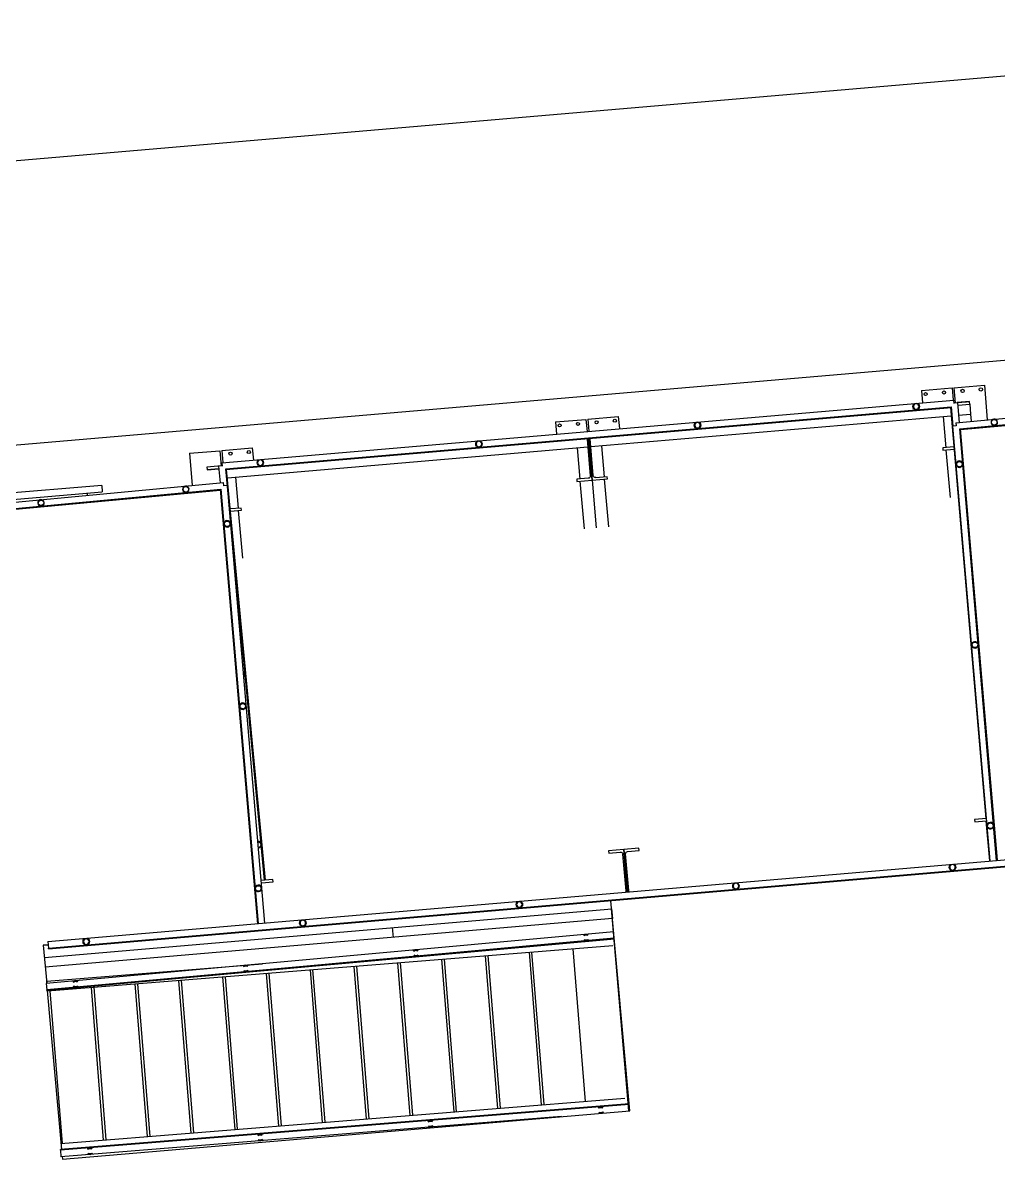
# Model space of a CAD drawing. Header units: millimetres. Extents: x 229153 to 244575, y 9226 to 23316.
# Drawn here: x 232612 to 238986, y 15893 to 23316 of the extents above; entities that cross this region are included whole.
import ezdxf

# ---------------------------------------------------------------- set-up
doc = ezdxf.new("R2010")
doc.units = ezdxf.units.MM
doc.header["$MEASUREMENT"] = 0
doc.layers.add('Top (Plan) View-CONCRETE FOUNDATION', color=8, linetype='Continuous')
doc.layers.add('Top (Plan) View-ST0011-ME_PR_STEL_EQUIP_VENDOR_THP_PLANT', color=7, linetype='Continuous')

# ---------------------------------------------------------------- blocks, each defined once
blk = doc.blocks.new('*U41')
at = {"layer": 'Top (Plan) View-CONCRETE FOUNDATION', "color": 0, "linetype": 'ByBlock', "lineweight": -2}
blk.add_line((243102, 23316.2), (229153, 22121.9), dxfattribs=at)
blk = doc.blocks.new('*U42')
at = {"layer": 'Top (Plan) View-ST0011-ME_PR_STEL_EQUIP_VENDOR_THP_PLANT', "color": 0, "linetype": 'ByBlock', "lineweight": -2}
for p, q in [((241516.2, 21323.7), (231054.4, 20427.9)), ((238695.3, 20931.6), (238894.6, 20948.7)), ((238894.6, 20948.7), (238913.9, 20722.9)), ((238484.1, 20913.5), (238683.4, 20930.6)), ((238484.1, 20913.5), (238490.9, 20834.5)), ((238683.4, 20930.6), (238690.1, 20851.6)), ((238695.3, 20931.6), (238703.8, 20832)), ((238708.6, 20703.6), (241098.2, 20927.8)), ((238733.5, 20663.3), (241080.9, 20883.6)), ((238738.9, 20658.8), (241076.4, 20878.1)), ((233913.6, 20442.6), (238696.1, 20852.1)), ((233938.5, 20402.2), (238678.6, 20808)), ((233939, 20397.2), (238679, 20803)), ((238674, 20802.6), (238903.8, 18119.1)), ((238678.6, 20808), (238689.5, 20680.7)), ((238698, 20829.9), (238696.1, 20852.1)), ((238797.5, 20840), (238697.9, 20831.4)), ((238717.8, 20833.2), (238697.9, 20831.4)), ((238719, 20832.8), (238697.9, 20831)), ((238697.9, 20831.4), (238697.9, 20831.4)), ((238697.9, 20831.4), (238697.9, 20831.4)), ((238697.9, 20831.4), (238697.9, 20831)), ((238697.9, 20831.4), (238697.9, 20831.4)), ((238797.2, 20843.2), (238717.5, 20836.4)), ((238717.5, 20836.2), (238777.8, 20841.4)), ((238717.5, 20836.4), (238717.5, 20836.2)), ((238717.5, 20836.2), (238717.8, 20833.3)), ((238778.1, 20838.5), (238717.8, 20833.3)), ((238717.8, 20833.3), (238717.8, 20833.2)), ((238719, 20832.8), (238729.9, 20705.6)), ((238723.6, 20818.6), (238798.8, 20825)), ((238777.8, 20841.4), (238778.1, 20838.5)), ((238789.8, 20842.2), (238790, 20839.7)), ((238797.5, 20840), (238797.2, 20843.2)), ((238798.8, 20825), (238797.5, 20840)), ((238798.8, 20825), (238804.3, 20760.3)), ((236092.8, 20708.8), (236292.1, 20725.8)), ((236292.1, 20725.8), (236298.9, 20646.8)), ((236304.1, 20726.9), (236503.3, 20743.9)), ((236304.1, 20726.9), (236310.8, 20647.9)), ((236322.9, 20547.8), (238678.6, 20749.5)), ((236503.3, 20743.9), (236510.1, 20664.9)), ((238625, 20744.9), (238642.5, 20540.7)), ((238725.8, 20753.5), (238804.3, 20760.3)), ((238804.3, 20760.3), (238808.4, 20713)), ((236092.8, 20708.8), (236099.6, 20629.8)), ((238710.6, 20682.5), (238689.5, 20680.7)), ((238932.6, 17841.7), (238689.5, 20680.7)), ((238708.6, 20703.6), (238710.6, 20682.5)), ((238974.8, 17845.3), (238733.5, 20663.3)), ((238979.8, 17845.8), (238738.5, 20663.8)), ((236299.7, 20596), (236320.2, 20356.9)), ((236332.2, 20327.8), (236308.9, 20600.1)), ((236308.9, 20600.1), (236332.2, 20327.8)), ((236339.1, 20358.5), (236318.6, 20597.6)), ((233701.6, 20504), (233900.9, 20521.1)), ((233701.6, 20504), (233719.5, 20294.3)), ((233900.9, 20521.1), (233909.4, 20421.5)), ((233912.8, 20522.1), (234112.1, 20539.2)), ((233912.8, 20522.1), (233919.6, 20443.1)), ((233949, 20344.6), (236304, 20546.2)), ((234112.1, 20539.2), (234118.8, 20460.2)), ((236233.7, 20540.2), (236251.2, 20335.9)), ((236393.2, 20553.8), (236410.6, 20349.6)), ((238696.1, 20545.3), (238622.5, 20539)), ((238622.5, 20539), (238623.8, 20524)), ((238623.8, 20524), (238697.4, 20530.3)), ((238643.8, 20525.7), (238670.3, 20215.5)), ((233910, 20421.5), (233815.7, 20413.4)), ((233910, 20421.5), (233815.7, 20413.4)), ((233915.4, 20421.5), (233894.3, 20419.5)), ((233904.5, 20311.7), (233894.3, 20419.5)), ((233908.3, 20441.4), (233913.7, 20441.9)), ((233910, 20421), (233908.3, 20441.4)), ((233913.6, 20442.6), (233915.4, 20421)), ((233815.7, 20413.4), (233815.7, 20413.4)), ((233815.7, 20413.4), (233817, 20398.5)), ((233817, 20398.5), (233892.2, 20404.9)), ((233817, 20398.5), (233817.1, 20397)), ((233817.1, 20397), (233892.9, 20403.5)), ((234192.8, 17715.8), (233938.5, 20402.2)), ((234197.8, 17716.2), (233944, 20397.6)), ((234001.9, 20349.1), (234019.4, 20144.8)), ((236306.5, 20340.7), (236231.3, 20334.2)), ((236430.6, 20351.3), (236355.3, 20344.8)), ((236431.8, 20336.3), (236430.6, 20351.3)), ((231534.9, 20089.4), (233924.5, 20313.6)), ((231559.8, 20049.1), (233907.2, 20269.3)), ((233128.4, 20294.4), (232321.4, 20225.3)), ((233128.4, 20294.4), (233131.9, 20253.1)), ((233902.2, 20268.9), (234145.1, 17431.8)), ((233907.2, 20269.3), (234150.1, 17432.2)), ((233926.5, 20292.5), (233924.5, 20313.6)), ((233947.6, 20294.3), (233926.3, 20292.4)), ((233926.4, 20292.6), (233926.5, 20292.5)), ((233926.4, 20292.6), (233926.4, 20292.6)), ((233947.6, 20294.3), (234192.3, 17435.9)), ((236231.3, 20334.2), (236232.6, 20319.3)), ((236232.6, 20319.3), (236332.2, 20327.8)), ((236252.5, 20321), (236279.1, 20010.7)), ((236332.2, 20327.8), (236431.8, 20336.3)), ((236332.2, 20327.8), (236358.8, 20017.5)), ((236332.2, 20327.8), (236358.8, 20017.5)), ((236411.9, 20334.6), (236438.5, 20024.4)), ((231565.2, 20044.6), (233902.6, 20263.9)), ((232324.9, 20184), (233131.9, 20253.1)), ((233032.3, 20244.6), (233033.5, 20230)), ((234039.3, 20146.5), (233968.3, 20140.5)), ((233969.7, 20125.5), (234040.6, 20131.6)), ((234020.7, 20129.9), (234047.2, 19819.6)), ((234040.6, 20131.6), (234039.3, 20146.5)), ((238908.8, 18119.6), (238830.3, 18112.8)), ((238830.3, 18112.8), (238831.5, 18097.9)), ((238831.5, 18097.9), (238906.8, 18104.3)), ((238905.1, 18104.2), (238927.6, 17841.3)), ((232776.3, 17314.6), (240348.6, 17963)), ((232779.9, 17272.4), (240352.2, 17920.7)), ((232780.3, 17267.4), (240352.6, 17915.7)), ((236538.7, 17916.6), (236439, 17908.1)), ((236439, 17908.1), (236440.3, 17893.2)), ((236440.3, 17893.2), (236515.5, 17899.6)), ((236638.3, 17925.2), (236538.7, 17916.6)), ((236562.4, 17638.8), (236538.7, 17916.6)), ((236538.7, 17916.6), (236562.4, 17638.8)), ((236564.3, 17903.8), (236639.6, 17910.2)), ((236639.6, 17910.2), (236638.3, 17925.2)), ((236531.7, 17885.9), (236552.2, 17646.8)), ((236571.1, 17648.4), (236550.7, 17887.5)), ((234247, 17720.4), (234168.5, 17713.7)), ((234172.8, 17699), (234173.1, 17699)), ((234173.1, 17699), (234248.3, 17705.5)), ((234173.1, 17699), (234248.3, 17705.5)), ((234248.3, 17705.5), (234247, 17720.4)), ((234248.3, 17705.5), (234247, 17720.4)), ((234247, 17720.4), (234247, 17720.4)), ((232753.6, 17211.2), (236460.1, 17528.5)), ((236577.5, 16210.4), (236455.3, 17582)), ((236572.7, 16210), (236459.8, 17528.5)), ((236459.8, 17528.5), (236465.3, 17465.1)), ((236465.3, 17465.1), (232759.2, 17147.8)), ((236473.4, 17378.8), (232764.8, 17041.7)), ((235026.7, 17405.8), (235032.1, 17342.4)), ((236477.2, 17336.5), (232768.6, 16999.5)), ((236477.6, 17331.5), (232769.1, 16994.5)), ((232776.3, 17314.6), (232779.9, 17272.4)), ((232778.1, 17293.6), (232746.5, 17290.9)), ((232746.5, 17290.9), (232778.1, 17293.6)), ((232746.5, 17290.9), (232768.7, 17042)), ((232774.7, 16992.2), (236466.4, 17288.8)), ((232780.3, 17267.4), (232779.9, 17272.4)), ((235716.2, 16225.3), (235636.1, 17222.1)), ((235733.2, 16226.7), (235653.1, 17223.5)), ((236002.3, 16248.3), (235922.2, 17245.1)), ((236019.3, 16249.7), (235939.2, 17246.5)), ((236288.4, 16271.3), (236208.3, 17268.1)), ((232769.5, 17057), (234178.1, 17170.1)), ((234857.8, 16156.3), (234777.7, 17153.1)), ((234874.8, 16157.7), (234794.7, 17154.5)), ((235143.9, 16179.3), (235063.8, 17176.1)), ((235160.9, 16180.7), (235080.8, 17177.5)), ((235430, 16202.3), (235349.9, 17199.1)), ((235447, 16203.7), (235366.9, 17200.5)), ((233999.3, 16087.3), (233919.2, 17084.1)), ((234016.4, 16088.7), (233936.3, 17085.5)), ((234285.5, 16110.3), (234205.4, 17107.1)), ((234302.5, 16111.7), (234222.4, 17108.5)), ((234571.6, 16133.3), (234491.5, 17130.1)), ((234588.6, 16134.7), (234508.5, 17131.5)), ((232764.8, 17041.7), (232768.6, 16999.5)), ((232769.1, 16994.5), (232768.6, 16999.5)), ((232770.7, 17042.2), (232769.5, 17057)), ((233140.9, 16018.4), (233060.8, 17015.2)), ((233157.9, 16019.7), (233077.8, 17016.5)), ((233427.1, 16041.4), (233347, 17038.1)), ((233444.1, 16042.7), (233364, 17039.5)), ((233713.2, 16064.4), (233633.1, 17061.1)), ((233730.2, 16065.7), (233650.1, 17062.5)), ((232772.9, 16994.8), (232865.2, 15957.3)), ((232774.7, 16992.2), (232774.5, 16995)), ((232871.8, 15996.7), (232791.7, 16993.5)), ((232861.8, 15995.9), (236546.5, 16292)), ((236573.5, 16255.3), (232857.9, 15956.7)), ((236573.9, 16250.3), (232858.3, 15951.7)), ((232871, 15893), (236577.5, 16210.4)), ((236131.3, 16172.2), (232861.7, 15909.5)), ((232858.3, 15951.7), (232857.9, 15956.7)), ((232858.3, 15951.7), (232861.7, 15909.5)), ((232869.4, 15910.1), (232871, 15893))]:
    blk.add_line(p, q, dxfattribs=at)
for centre, radius in [((238511.1, 20890.7), 10), ((238630.7, 20901), 10), ((238752.2, 20911.4), 11), ((238871.8, 20921.6), 11), ((238448.8, 20809.6), 21.2), ((236361, 20706.6), 10), ((236480.6, 20716.9), 10), ((236119.9, 20686), 10), ((236239.4, 20696.2), 10), ((237020.7, 20687.4), 21.2), ((235592.6, 20565.1), 21.2), ((233969.7, 20501.9), 10), ((234089.3, 20512.1), 10), ((234164.5, 20442.8), 21.2), ((238686.5, 17799.4), 21.2), ((237271.7, 17678.2), 21.2), ((235856.8, 17557.1), 21.2), ((234442, 17436), 21.2), ((233027.2, 17314.8), 21.2)]:
    blk.add_circle(centre, radius, dxfattribs=at)
at = {"layer": 'Top (Plan) View-ST0011-ME_PR_STEL_EQUIP_VENDOR_THP_PLANT', "color": 0, "linetype": 'ByBlock', "lineweight": -2, "extrusion": (0, 0, -1)}
for centre in [(-238448.8, 20809.6), (-237020.7, 20687.4), (-235592.6, 20565.1), (-234164.5, 20442.8), (-238686.5, 17799.4), (-237271.7, 17678.2), (-235856.8, 17557.1), (-234442, 17436), (-233027.2, 17314.8)]:
    blk.add_circle(centre, 18, dxfattribs=at)
at = {"layer": 'Top (Plan) View-ST0011-ME_PR_STEL_EQUIP_VENDOR_THP_PLANT', "color": 0, "linetype": 'ByBlock', "lineweight": -2, "extrusion": (0, -4.89789e-41, -1)}
blk.add_arc((-238724.8, 20803.6), 15, 72.39695, 85.10636, dxfattribs=at)
at = {"layer": 'Top (Plan) View-ST0011-ME_PR_STEL_EQUIP_VENDOR_THP_PLANT', "color": 0, "linetype": 'ByBlock', "lineweight": -2}
for centre, radius, start, end in [((238959.5, 20705.8), 21.2, 5.62176, 185.09656), ((238959.5, 20705.8), 21.2, 185.62176, 5.09656), ((238731.9, 20433.4), 21.2, 95.41259, 274.37469), ((238731.9, 20433.4), 21.2, 275.41259, 94.37469), ((233894.1, 20388.5), 15, 83.57024, 94.89364), ((233677.6, 20269.1), 21.2, 5.62176, 185.09656), ((233677.6, 20269.1), 21.2, 185.62176, 5.09656), ((232731.7, 20180.4), 21.2, 5.62176, 185.09656), ((232731.7, 20180.4), 21.2, 185.62176, 5.09656), ((233939, 20172.6), 21.2, 338.31939, 31.46789), ((233947.8, 20043.4), 21.2, 95.0919, 274.69539), ((233947.8, 20043.4), 21.2, 275.0919, 94.69539), ((238833.1, 19252.5), 21.2, 95.41259, 274.37469), ((238833.1, 19252.5), 21.2, 275.41259, 94.37469), ((234044.2, 19060.3), 21.2, 299.8653, 69.92199), ((234049.7, 18852.7), 21.2, 95.0919, 274.69539), ((234049.7, 18852.7), 21.2, 275.0919, 94.69539), ((238934.2, 18071.5), 21.2, 95.41259, 274.37469), ((238934.2, 18071.5), 21.2, 275.41259, 94.37469), ((234149.5, 17947.9), 21.2, 96.03543, 97.76053), ((234149.5, 17947.9), 21.2, 276.03543, 94.77852), ((234149.5, 17947.9), 21.2, 272.02675, 274.77852), ((234151.7, 17662.1), 21.2, 95.0919, 274.69539), ((234151.7, 17662.1), 21.2, 275.0919, 94.69539), ((236292.2, 17341), 21.2, 45.12349, 145.26257), ((236292.2, 17341), 21.2, 225.12349, 325.26257), ((235180.7, 17240), 21.2, 45.12349, 145.26257), ((235180.7, 17240), 21.2, 225.12349, 325.26257), ((234069.1, 17139), 21.2, 45.12349, 145.26257), ((234069.1, 17139), 21.2, 225.12349, 325.26257), ((232957.6, 17037.9), 21.2, 45.12349, 145.26257), ((232957.6, 17037.9), 21.2, 225.12349, 325.26257), ((236388.7, 16214.1), 21.2, 44.52472, 144.66379), ((236388.7, 16214.1), 21.2, 224.52472, 254.27212), ((236388.7, 16214.1), 21.2, 295.51517, 324.66379), ((235276.2, 16124.7), 21.2, 44.52472, 144.66379), ((235276.2, 16124.7), 21.2, 224.52472, 324.66379), ((234163.6, 16035.3), 21.2, 44.52472, 144.66379), ((233051.1, 15945.9), 21.2, 44.52472, 144.66379), ((234163.6, 16035.3), 21.2, 224.52472, 324.66379), ((233051.1, 15945.9), 21.2, 224.52472, 324.66379)]:
    blk.add_arc(centre, radius, start, end, dxfattribs=at)
at = {"layer": 'Top (Plan) View-ST0011-ME_PR_STEL_EQUIP_VENDOR_THP_PLANT', "color": 0, "linetype": 'ByBlock', "lineweight": -2, "extrusion": (0, 0, -1)}
for centre, radius, start, end in [((-238959.5, 20705.8), 18, 354.95012, 174.33156), ((-238959.5, 20705.8), 18, 174.95012, 354.33156), ((-236333.6, 20598.9), 15, 355.10636, 7.85114), ((-238731.9, 20433.4), 18, 265.71757, 84.49515), ((-238731.9, 20433.4), 18, 85.71757, 264.49515), ((-233893.5, 20390), 15, 85.10636, 98.33595), ((-233677.6, 20269.1), 18, 354.95012, 174.33156), ((-233677.6, 20269.1), 18, 174.95012, 354.33156), ((-232731.7, 20180.4), 18, 354.95012, 174.33156), ((-232731.7, 20180.4), 18, 174.95012, 354.33156), ((-238833.1, 19252.5), 18, 265.71757, 84.49515), ((-238833.1, 19252.5), 18, 85.71757, 264.49515), ((-234044.2, 19060.3), 18, 114.92276, 235.28996), ((-238908.1, 18089.4), 15, 85.10636, 97.81501), ((-238934.2, 18071.5), 18, 265.71757, 84.49515), ((-238934.2, 18071.5), 18, 85.71757, 264.49515), ((-234149.5, 17947.9), 18, 81.72926, 83.85284), ((-234149.5, 17947.9), 18, 85.33321, 263.85284), ((-234149.5, 17947.9), 18, 265.33321, 268.48346), ((-234174.4, 17684.1), 15, 72.3977, 85.10636), ((-234174.4, 17684.1), 15, 72.39733, 84.02027), ((-236537.3, 17645.5), 15, 175.10636, 211.28398)]:
    blk.add_arc(centre, radius, start, end, dxfattribs=at)
at = {"layer": 'Top (Plan) View-ST0011-ME_PR_STEL_EQUIP_VENDOR_THP_PLANT', "color": 0, "linetype": 'ByBlock', "lineweight": -2, "extrusion": (-7.83663e-40, -1.09016e-87, -1)}
blk.add_arc((-236284.8, 20594.7), 15, 162.36158, 175.10636, dxfattribs=at)
at = {"layer": 'Top (Plan) View-ST0011-ME_PR_STEL_EQUIP_VENDOR_THP_PLANT', "color": 0, "linetype": 'ByBlock', "lineweight": -2, "extrusion": (0, 4.89789e-41, -1)}
for centre, start, end in [((-236305.2, 20355.6), 175.10636, 265.10636), ((-236354.1, 20359.8), 265.10636, 355.10636), ((-236586.1, 17649.7), 318.92873, 355.10636)]:
    blk.add_arc(centre, 15, start, end, dxfattribs=at)
at = {"layer": 'Top (Plan) View-ST0011-ME_PR_STEL_EQUIP_VENDOR_THP_PLANT', "color": 0, "linetype": 'ByBlock', "lineweight": -2, "extrusion": (3.28851e-20, -3.84089e-19, -1)}
for centre, start, end in [((-233947.8, 20043.4), 265.33986, 84.87286), ((-233947.8, 20043.4), 85.33986, 264.87286), ((-234049.7, 18852.7), 265.33986, 84.87286), ((-234049.7, 18852.7), 85.33986, 264.87286), ((-234151.7, 17662.1), 265.33986, 84.87286), ((-234151.7, 17662.1), 85.33986, 264.87286)]:
    blk.add_arc(centre, 18, start, end, dxfattribs=at)
at = {"layer": 'Top (Plan) View-ST0011-ME_PR_STEL_EQUIP_VENDOR_THP_PLANT', "color": 0, "linetype": 'ByBlock', "lineweight": -2, "extrusion": (-7.83663e-40, 4.89789e-41, -1)}
blk.add_arc((-236516.8, 17884.6), 15, 85.10636, 175.10636, dxfattribs=at)
at = {"layer": 'Top (Plan) View-ST0011-ME_PR_STEL_EQUIP_VENDOR_THP_PLANT', "color": 0, "linetype": 'ByBlock', "lineweight": -2, "extrusion": (7.83663e-40, 4.89789e-41, -1)}
blk.add_arc((-236565.6, 17888.8), 15, 355.10636, 85.10636, dxfattribs=at)
at = {"layer": 'Top (Plan) View-ST0011-ME_PR_STEL_EQUIP_VENDOR_THP_PLANT', "color": 0, "linetype": 'ByBlock', "lineweight": -2, "extrusion": (9.82814e-17, 8.93226e-18, -1)}
for centre, start, end in [((-236292.2, 17341), 43.91677, 125.69717), ((-236292.2, 17341), 223.91677, 305.69717), ((-235180.7, 17240), 43.91677, 125.69717), ((-235180.7, 17240), 223.91677, 305.69717), ((-234069.1, 17139), 43.91677, 125.69717), ((-234069.1, 17139), 223.91677, 305.69717), ((-232957.6, 17037.9), 43.91677, 125.69717), ((-232957.6, 17037.9), 223.91677, 305.69717)]:
    blk.add_arc(centre, 18, start, end, dxfattribs=at)
at = {"layer": 'Top (Plan) View-ST0011-ME_PR_STEL_EQUIP_VENDOR_THP_PLANT', "color": 0, "linetype": 'ByBlock', "lineweight": -2, "extrusion": (-6.85622e-36, 8.53219e-35, -1)}
for centre, start, end in [((-236388.7, 16214.1), 44.51554, 126.29595), ((-236388.7, 16214.1), 224.51554, 306.29595), ((-235276.2, 16124.7), 44.51554, 126.29595), ((-235276.2, 16124.7), 224.51554, 306.29595), ((-234163.6, 16035.3), 44.51554, 126.29595), ((-233051.1, 15945.9), 44.51554, 126.29595), ((-234163.6, 16035.3), 224.51554, 306.29595), ((-233051.1, 15945.9), 224.51554, 306.29595)]:
    blk.add_arc(centre, 18, start, end, dxfattribs=at)
at = {"layer": 'Top (Plan) View-ST0011-ME_PR_STEL_EQUIP_VENDOR_THP_PLANT', "color": 0, "linetype": 'ByBlock', "lineweight": -2, "extrusion": (0, 0, -1)}
for centre, start_param, end_param in [((238777.8, 20841.2), 4.712389, 6.283185), ((238778, 20838.7), 0, 1.570796)]:
    blk.add_ellipse(centre, major_axis=(12, 1), ratio=0.016354, start_param=start_param, end_param=end_param, dxfattribs=at)

msp = doc.modelspace()

# ---------------------------------------------------------------- block references
at = {"layer": 'Top (Plan) View-CONCRETE FOUNDATION'}
msp.add_blockref('*U41', (0, 0), dxfattribs=at)
at = {"layer": 'Top (Plan) View-ST0011-ME_PR_STEL_EQUIP_VENDOR_THP_PLANT'}
msp.add_blockref('*U42', (0, 0), dxfattribs=at)

doc.saveas('drawing.dxf')
